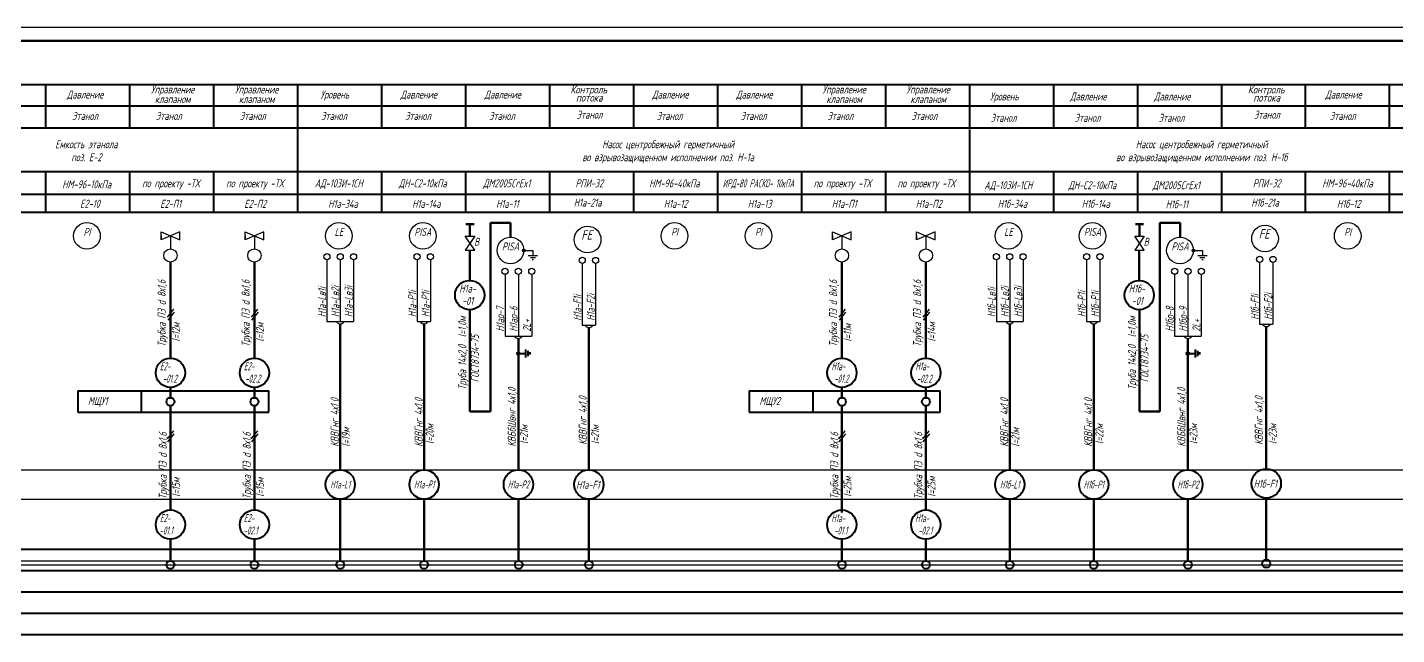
# Model space of a CAD drawing. Header units: millimetres. Extents: x -338 to 6826, y -8218 to 3153.
# Drawn here: x 2325 to 2838, y -3148 to -2920 of the extents above; entities that cross this region are included whole.
import ezdxf
from ezdxf.enums import TextEntityAlignment as Align

# ---------------------------------------------------------------- set-up
doc = ezdxf.new("R2010")
doc.units = ezdxf.units.MM
doc.layers.get('Defpoints').update_dxf_attribs({"color": 251})
for name, color, linetype, lineweight in [('text', 41, 'Continuous', 20), ('Арматура', 1, 'Continuous', 25), ('Датчики', 31, 'Continuous', 50), ('Земля', 233, 'Continuous', 40), ('Пн.кабель', 4, 'Continuous', 50), ('Рамка тонкая', 5, 'Continuous', 25), ('Таблица', 253, 'Continuous', 40), ('Текст_КИП', 2, 'Continuous', 25), ('Толст.рамка', 7, 'Continuous', 60), ('Щиты_пульты', 5, 'Continuous', 40), ('Эл.кабель', 2, 'Continuous', 50)]:
    doc.layers.add(name, color=color, linetype=linetype, lineweight=lineweight)
doc.layers.add('блок', color=7, linetype='Continuous')
doc.layers.add('ТЕКСТ', color=2, linetype='Continuous')
doc.styles.add('GOST', font='GOST.shx', dxfattribs={"oblique": 15})
doc.styles.add('Simplex', font='simplex.shx', dxfattribs={"width": 0.7, "oblique": 15})
doc.styles.add('ЕСКД', font='eskdw.shx', dxfattribs={"oblique": 10, "height": 3})

# ---------------------------------------------------------------- blocks, each defined once
blk = doc.blocks.new('Заземление')
for p, q in [((0, 0), (0, -1.99)), ((1.74, -1.99), (-1.77, -1.99)), ((0.92, -2.81), (-0.95, -2.81)), ((0.24, -3.5), (-0.27, -3.5))]:
    blk.add_line(p, q)
blk = doc.blocks.new('Вентиль горизонтальный')
at = {"layer": 'блок', "color": 0, "linetype": 'ByBlock', "lineweight": -3}
for p, q in [((8.7, 3), (0, -3)), ((0, 3), (8.7, -3)), ((0, -3), (0, 3)), ((8.7, -3), (8.7, 3))]:
    blk.add_line(p, q, dxfattribs=at)

msp = doc.modelspace()

# ---------------------------------------------------------------- linework, layer by layer
for p, q in [((2437.01, -3007.34), (2437.01, -3030.53)), ((2442.01, -3007.34), (2442.01, -3030.53)), ((2447.01, -3007.34), (2447.01, -3030.53)), ((2470.81, -3007.34), (2470.81, -3030.53)), ((2475.81, -3007.34), (2475.81, -3030.53)), ((2532.7, -3008.72), (2532.7, -3031.91)), ((2537.7, -3008.72), (2537.7, -3031.91)), ((2687.93, -3007.34), (2687.93, -3030.53)), ((2692.93, -3007.34), (2692.93, -3030.53)), ((2697.93, -3007.34), (2697.93, -3030.53)), ((2721.75, -3007.34), (2721.75, -3030.53)), ((2726.75, -3007.34), (2726.75, -3030.53)), ((2786.58, -3008.33), (2786.58, -3031.52)), ((2791.58, -3008.33), (2791.58, -3031.52)), ((2503.78, -3012.79), (2503.78, -3035.98)), ((2508.78, -3012.79), (2508.78, -3035.98)), ((2513.78, -3012.79), (2513.78, -3035.98)), ((2754.72, -3012.79), (2754.72, -3035.98)), ((2759.72, -3012.79), (2759.72, -3035.98)), ((2764.72, -3012.79), (2764.72, -3035.98)), ((2377.27, -3028.86), (2379.7, -3025.88)), ((2377.46, -3029.97), (2379.88, -3026.99)), ((2408.75, -3028.86), (2411.17, -3025.88)), ((2408.93, -3029.97), (2411.36, -3026.99)), ((2628.95, -3028.86), (2631.37, -3025.88)), ((2629.13, -3029.97), (2631.55, -3026.99)), ((2660.42, -3028.86), (2662.84, -3025.88)), ((2660.6, -3029.97), (2663.03, -3026.99)), ((2437.01, -3030.53), (2447.01, -3030.53)), ((2470.81, -3030.53), (2475.81, -3030.53)), ((2532.7, -3031.91), (2537.7, -3031.91)), ((2687.93, -3030.53), (2697.93, -3030.53)), ((2721.75, -3030.53), (2726.75, -3030.53)), ((2786.58, -3031.52), (2791.58, -3031.52)), ((2503.78, -3035.98), (2513.78, -3035.98)), ((2754.72, -3035.98), (2764.72, -3035.98)), ((2377.21, -3074.48), (2379.63, -3071.5)), ((2377.39, -3075.59), (2379.82, -3072.6)), ((2408.68, -3074.48), (2411.11, -3071.5)), ((2408.87, -3075.59), (2411.29, -3072.6)), ((2628.88, -3074.48), (2631.3, -3071.5)), ((2629.06, -3075.59), (2631.49, -3072.6)), ((2660.35, -3074.48), (2662.78, -3071.5)), ((2660.54, -3075.59), (2662.96, -3072.6))]:
    msp.add_line(p, q)
at = {"lineweight": -3}
for centre in [(2437.01, -3006.17), (2442.01, -3006.19), (2447.01, -3006.19), (2470.81, -3006.17), (2475.81, -3006.19), (2532.7, -3007.56), (2537.7, -3007.58), (2687.93, -3006.17), (2692.93, -3006.19), (2697.93, -3006.19), (2721.75, -3006.17), (2726.75, -3006.19), (2786.58, -3007.17), (2791.58, -3007.19)]:
    msp.add_circle(centre, 1.15, dxfattribs=at)
for centre in [(2503.78, -3011.62), (2508.78, -3011.64), (2513.78, -3011.64), (2754.72, -3011.62), (2759.72, -3011.64), (2764.72, -3011.64)]:
    msp.add_circle(centre, 1.15)
for centre in [(2441.99, -3029.68), (2473.46, -3029.68), (2535.2, -3031.06), (2692.93, -3029.68), (2724.4, -3029.68), (2789.08, -3030.67), (2508.77, -3035.13), (2759.71, -3035.13)]:
    msp.add_arc(centre, 1.69, 210.2069, 329.7931)
at = {"layer": 'Defpoints', "ltscale": 0.3}
for p, q in [((2511.3, -3003.82), (2514.23, -3003.82)), ((2762.24, -3003.82), (2765.17, -3003.82))]:
    msp.add_line(p, q, dxfattribs=at)
at = {"layer": 'Defpoints'}
for p, q in [((2126.72, -3086.1), (3396.21, -3086.1)), ((2126.72, -3097.1), (3396.21, -3097.1)), ((2112.94, -3120.2), (3497.35, -3120.2)), ((2112.94, -3121.7), (3497.35, -3121.7))]:
    msp.add_line(p, q, dxfattribs=at)
for centre in [(2510.8, -3003.82), (2761.74, -3003.82)]:
    msp.add_circle(centre, 0.5, dxfattribs=at)
at = {"layer": 'Арматура'}
for p, q in [((2374.85, -2999.87), (2374.85, -2996.87)), ((2381.85, -2996.87), (2374.85, -2999.87)), ((2374.85, -2996.87), (2381.85, -2999.87)), ((2381.85, -2999.87), (2381.85, -2996.87)), ((2406.33, -2999.87), (2406.33, -2996.87)), ((2413.33, -2996.87), (2406.33, -2999.87)), ((2406.33, -2996.87), (2413.33, -2999.87)), ((2413.33, -2999.87), (2413.33, -2996.87)), ((2626.53, -2999.87), (2626.53, -2996.87)), ((2633.53, -2996.87), (2626.53, -2999.87)), ((2626.53, -2996.87), (2633.53, -2999.87)), ((2633.53, -2999.87), (2633.53, -2996.87)), ((2658, -2999.87), (2658, -2996.87)), ((2665, -2996.87), (2658, -2999.87)), ((2658, -2996.87), (2665, -2999.87)), ((2665, -2999.87), (2665, -2996.87)), ((2374.85, -2998.37), (2374.85, -2999.87)), ((2378.35, -2998.37), (2378.35, -3003.23)), ((2406.33, -2998.37), (2406.33, -2999.87)), ((2409.83, -2998.37), (2409.83, -3003.23)), ((2626.53, -2998.37), (2626.53, -2999.87)), ((2630.03, -2998.37), (2630.03, -3003.23)), ((2658, -2998.37), (2658, -2999.87)), ((2661.5, -2998.37), (2661.5, -3003.23))]:
    msp.add_line(p, q, dxfattribs=at)
for centre in [(2378.35, -3005.73), (2409.83, -3005.73), (2630.03, -3005.73), (2661.5, -3005.73)]:
    msp.add_circle(centre, 2.5, dxfattribs=at)
at = {"layer": 'Датчики', "lineweight": 30}
for centre in [(2347.08, -2998.37), (2441.51, -2998.37), (2472.98, -2998.37), (2534.72, -2999.76), (2567.28, -2998.37), (2598.76, -2998.37), (2692.45, -2998.37), (2723.92, -2998.37), (2788.6, -2999.36), (2819.58, -2998.37), (2505.8, -3003.82), (2756.74, -3003.82)]:
    msp.add_circle(centre, 5, dxfattribs=at)
at = {"layer": 'Земля'}
for p, q in [((2509.27, -3042.44), (2511.56, -3042.44)), ((2509.27, -3042.44), (2511.56, -3042.44)), ((2511.56, -3043.92), (2511.56, -3040.96)), ((2511.56, -3043.92), (2511.56, -3040.96)), ((2512.48, -3043.43), (2512.48, -3041.45)), ((2512.48, -3043.52), (2512.48, -3041.54)), ((2513.24, -3042.89), (2513.24, -3042)), ((2513.24, -3042.89), (2513.24, -3042)), ((2760.21, -3042.44), (2762.5, -3042.44)), ((2760.21, -3042.44), (2762.5, -3042.44)), ((2762.5, -3043.92), (2762.5, -3040.96)), ((2762.5, -3043.92), (2762.5, -3040.96)), ((2763.42, -3043.43), (2763.42, -3041.45)), ((2763.42, -3043.52), (2763.42, -3041.54)), ((2764.18, -3042.89), (2764.18, -3042)), ((2764.18, -3042.89), (2764.18, -3042))]:
    msp.add_line(p, q, dxfattribs=at)
for centre in [(2508.77, -3042.44), (2508.77, -3042.44), (2759.71, -3042.44), (2759.71, -3042.44)]:
    msp.add_circle(centre, 0.5, dxfattribs=at)
at = {"layer": 'Пн.кабель'}
for p, q in [((2490.63, -2994.02), (2489.13, -2994.02)), ((2489.63, -2994.02), (2491.63, -2994.02)), ((2490.63, -2994.02), (2492.14, -2994.02)), ((2490.63, -2998.46), (2490.63, -2994.02)), ((2505.8, -2993.51), (2498.27, -2993.51)), ((2498.27, -2993.51), (2498.27, -3064.25)), ((2505.8, -2998.82), (2505.8, -2993.51)), ((2741.56, -2994.02), (2740.06, -2994.02)), ((2740.56, -2994.02), (2742.56, -2994.02)), ((2741.56, -2994.02), (2743.07, -2994.02)), ((2741.57, -2998.46), (2741.57, -2994.02)), ((2756.74, -2993.51), (2749.22, -2993.51)), ((2749.22, -2993.51), (2749.22, -3064.25)), ((2756.74, -2998.82), (2756.74, -2993.51)), ((2490.53, -3015.06), (2490.53, -3003.68)), ((2741.47, -3015.06), (2741.47, -3003.68)), ((2378.35, -3008.23), (2378.35, -3044.21)), ((2409.83, -3008.23), (2409.83, -3044.21)), ((2630.03, -3008.23), (2630.03, -3044.21)), ((2661.5, -3008.23), (2661.5, -3044.21)), ((2490.63, -3064.25), (2490.63, -3026.06)), ((2741.57, -3064.25), (2741.57, -3026.06)), ((2378.35, -3055.21), (2378.35, -3059.04)), ((2409.83, -3055.21), (2409.83, -3059.04)), ((2630.03, -3055.21), (2630.03, -3059.04)), ((2661.5, -3055.21), (2661.5, -3059.04)), ((2378.35, -3062.04), (2378.35, -3097.1)), ((2409.83, -3062.04), (2409.83, -3097.1)), ((2630.03, -3062.04), (2630.03, -3097.1)), ((2661.5, -3062.04), (2661.5, -3097.1)), ((2498.27, -3064.25), (2490.63, -3064.25)), ((2749.22, -3064.25), (2741.57, -3064.25)), ((2378.35, -3097.1), (2378.35, -3101.15)), ((2409.83, -3097.1), (2409.83, -3101.15)), ((2630.03, -3097.1), (2630.03, -3102.09)), ((2661.5, -3097.1), (2661.5, -3101.15)), ((2378.35, -3112.15), (2378.35, -3120.2)), ((2409.83, -3112.15), (2409.83, -3120.2)), ((2630.03, -3112.15), (2630.03, -3120.2)), ((2661.5, -3112.15), (2661.5, -3120.2))]:
    msp.add_line(p, q, dxfattribs=at)
at = {"layer": 'Пн.кабель', "lineweight": 40}
for centre in [(2490.53, -3020.56), (2741.47, -3020.56), (2378.35, -3049.71), (2409.83, -3049.71), (2630.03, -3049.71), (2661.5, -3049.71), (2378.35, -3106.65), (2409.83, -3106.65), (2629.98, -3106.65), (2661.45, -3106.65)]:
    msp.add_circle(centre, 5.5, dxfattribs=at)
at = {"layer": 'Рамка тонкая'}
msp.add_line((3718.94, -2920.17), (2036.94, -2920.17), dxfattribs=at)
at = {"layer": 'Таблица'}
for p, q in [((2065.25, -2941.6), (3464.8, -2941.6)), ((2331.71, -2957.89), (2331.71, -2941.6)), ((2363.19, -2957.89), (2363.19, -2941.6)), ((2394.66, -2957.89), (2394.66, -2941.6)), ((2426.14, -2957.89), (2426.14, -2941.6)), ((2457.61, -2957.89), (2457.61, -2941.6)), ((2489.09, -2957.89), (2489.09, -2941.6)), ((2520.56, -2957.89), (2520.56, -2941.6)), ((2552.04, -2957.89), (2552.04, -2941.6)), ((2583.51, -2957.89), (2583.51, -2941.6)), ((2614.98, -2957.89), (2614.98, -2941.6)), ((2646.46, -2957.89), (2646.46, -2941.6)), ((2677.93, -2957.89), (2677.93, -2941.6)), ((2709.41, -2957.89), (2709.41, -2941.6)), ((2740.88, -2957.89), (2740.88, -2941.6)), ((2772.36, -2957.89), (2772.36, -2941.6)), ((2803.83, -2957.89), (2803.83, -2941.6)), ((2835.31, -2957.89), (2835.31, -2941.6)), ((2111.32, -2949.5), (3464.8, -2949.75)), ((2111.39, -2957.89), (3464.8, -2957.89)), ((2426.14, -2989.48), (2426.14, -2957.89)), ((2677.93, -2989.48), (2677.93, -2958.42)), ((2111.39, -2974.22), (3464.8, -2974.22)), ((2331.71, -2989.48), (2331.71, -2974.22)), ((2363.19, -2989.48), (2363.19, -2974.22)), ((2394.66, -2989.48), (2394.66, -2974.22)), ((2457.61, -2989.48), (2457.61, -2974.22)), ((2489.09, -2989.48), (2489.09, -2974.22)), ((2520.56, -2989.48), (2520.56, -2974.22)), ((2552.04, -2989.48), (2552.04, -2974.22)), ((2583.51, -2989.48), (2583.51, -2974.22)), ((2614.98, -2989.48), (2614.98, -2974.22)), ((2646.46, -2989.48), (2646.46, -2974.22)), ((2677.93, -2989.48), (2677.93, -2974.22)), ((2709.41, -2989.48), (2709.41, -2974.22)), ((2740.88, -2989.48), (2740.88, -2974.22)), ((2772.36, -2989.48), (2772.36, -2974.22)), ((2803.83, -2989.48), (2803.83, -2974.22)), ((2835.31, -2989.48), (2835.31, -2974.22)), ((2111.39, -2982.74), (3464.8, -2982.74)), ((2065.25, -2989.48), (3464.8, -2989.48))]:
    msp.add_line(p, q, dxfattribs=at)
for centre in [(2378.35, -3060.54), (2409.83, -3060.54), (2630.03, -3060.54), (2661.5, -3060.54), (2789.08, -3121.29), (2378.35, -3121.7), (2409.83, -3121.7), (2441.99, -3121.7), (2473.46, -3121.7), (2508.89, -3121.69), (2535.2, -3121.68), (2630.03, -3121.7), (2661.5, -3121.7), (2692.93, -3121.7), (2724.4, -3121.7), (2759.71, -3121.7)]:
    msp.add_circle(centre, 1.5, dxfattribs=at)
at = {"layer": 'Толст.рамка', "ltscale": 5}
msp.add_line((2056.94, -2925.17), (3713.94, -2925.17), dxfattribs=at)
at = {"layer": 'Щиты_пульты'}
for p, q in [((2343.63, -3056.45), (2415.24, -3056.45)), ((2343.63, -3056.45), (2343.63, -3064.45)), ((2367.41, -3056.45), (2367.41, -3064.45)), ((2415.24, -3064.45), (2415.24, -3056.45)), ((2595.3, -3056.45), (2666.91, -3056.45)), ((2595.3, -3056.45), (2595.3, -3064.45)), ((2619.08, -3056.45), (2619.08, -3064.45)), ((2666.91, -3064.45), (2666.91, -3056.45)), ((2343.63, -3064.45), (2415.24, -3064.45)), ((2595.3, -3064.45), (2666.91, -3064.45)), ((2065.25, -3115.9), (3497.35, -3115.9)), ((2065.25, -3123.9), (3497.35, -3123.9)), ((2065.25, -3131.9), (3497.35, -3131.9)), ((2065.25, -3139.9), (3497.35, -3139.9)), ((2065.25, -3147.9), (3497.35, -3147.9))]:
    msp.add_line(p, q, dxfattribs=at)
at = {"layer": 'Эл.кабель'}
for p, q in [((2441.99, -3031.37), (2441.99, -3086.1)), ((2473.46, -3031.37), (2473.46, -3086.1)), ((2535.2, -3032.75), (2535.2, -3086.1)), ((2692.93, -3031.37), (2692.93, -3086.1)), ((2724.4, -3031.37), (2724.4, -3086.1)), ((2789.08, -3032.36), (2789.08, -3085.71)), ((2508.77, -3036.82), (2508.77, -3086.1)), ((2759.71, -3036.82), (2759.71, -3086.1)), ((2441.99, -3097.1), (2441.99, -3120.2)), ((2473.46, -3097.1), (2473.46, -3120.2)), ((2508.77, -3097.1), (2508.77, -3120.2)), ((2535.2, -3097.1), (2535.2, -3120.18)), ((2692.93, -3097.1), (2692.93, -3120.2)), ((2724.4, -3097.1), (2724.4, -3120.2)), ((2759.71, -3097.1), (2759.71, -3120.2)), ((2789.08, -3096.71), (2789.08, -3119.79))]:
    msp.add_line(p, q, dxfattribs=at)
at = {"layer": 'Эл.кабель', "lineweight": 40}
for centre in [(2441.99, -3091.6), (2473.46, -3091.6), (2508.77, -3091.6), (2535.2, -3091.6), (2692.93, -3091.6), (2724.4, -3091.6), (2759.71, -3091.6), (2789.08, -3091.21)]:
    msp.add_circle(centre, 5.5, dxfattribs=at)

# ---------------------------------------------------------------- block references
at = {"layer": 'Defpoints'}
for p in [(2514.23, -3003.82), (2765.17, -3003.82)]:
    msp.add_blockref('Заземление', p, dxfattribs=at)
at = {"layer": 'Арматура', "xscale": -0.599999999999909, "yscale": 0.599999999999909, "zscale": 0.6000000000000001, "rotation": 270}
for p in [(2490.63, -3003.68), (2741.57, -3003.68)]:
    msp.add_blockref('Вентиль горизонтальный', p, dxfattribs=at)

# ---------------------------------------------------------------- texts
at = {"style": 'Simplex', "oblique": 15}
for s, width, p in [('В', 0.6, (2492.16, -3002.09)), ('В', 0.6, (2743.1, -3002.09)), ('Н1а-', 0.6, (2486.57, -3019.62)), ('Н1б-', 0.6, (2737.51, -3019.62)), ('-01', 0.6, (2487.65, -3024.27)), ('-01', 0.6, (2738.59, -3024.27)), ('Е2-', 0.5, (2374.4, -3048.76)), ('Е2-', 0.5, (2405.87, -3048.76)), ('Н1а-', 0.5, (2626.07, -3048.76)), ('Н1а-', 0.5, (2657.54, -3048.76)), ('-01.2', 0.5, (2375.47, -3053.41)), ('-02.2', 0.5, (2406.37, -3053.41)), ('-01.2', 0.5, (2627.14, -3053.41)), ('-02.2', 0.5, (2658.04, -3053.41)), ('Е2-', 0.5, (2374.4, -3105.7)), ('Е2-', 0.5, (2405.87, -3105.7)), ('Н1а-', 0.5, (2626.02, -3105.7)), ('Н1а-', 0.5, (2657.49, -3105.7)), ('-01.1', 0.5, (2374.25, -3110.35)), ('-02.1', 0.5, (2405.73, -3110.35)), ('-01.1', 0.5, (2627.09, -3110.35)), ('-02.1', 0.5, (2658.57, -3110.35))]:
    msp.add_text(s, height=3, dxfattribs=dict(at, width=width)).set_placement(p)
at = {"lineweight": -3, "style": 'Simplex', "oblique": 15, "width": 0.6}
for s, p in [('Н1а-Lв1i', (2436.67, -3028.87)), ('Н1а-Lв2i', (2441.67, -3028.87)), ('Н1а-Lв3i', (2446.67, -3028.87)), ('Н1а-P1i', (2470.48, -3028.87)), ('Н1а-P1i', (2475.48, -3028.87)), ('Н1а-F1i', (2532.41, -3030.25)), ('Н1а-F2i', (2537.41, -3030.25)), ('Н1б-Lв1i', (2687.59, -3028.87)), ('Н1б-Lв2i', (2692.59, -3028.87)), ('Н1б-Lв3i', (2697.59, -3028.87)), ('Н1б-P1i', (2721.42, -3028.87)), ('Н1б-P1i', (2726.42, -3028.87)), ('Н1б-F1i', (2786.29, -3029.86)), ('Н1б-F2i', (2791.29, -3029.86)), ('Н1ар-7', (2503.45, -3034.32)), ('Н1ар-6', (2508.45, -3034.32)), ('Н1бр-8', (2754.39, -3034.32)), ('Н1бр-9', (2759.39, -3034.32)), ('2L+', (2513.45, -3034.32)), ('2L+', (2764.39, -3034.32))]:
    msp.add_text(s, height=3, rotation=90, dxfattribs=at).set_placement(p)
at = {"style": 'Simplex', "oblique": 15, "width": 0.6}
for s, p in [('Труба 14х2,0  l=1,0м', (2489.26, -3056.15)), ('Труба 14х2,0  l=1,0м', (2740.21, -3056.15)), ('ГОСТ8734-75', (2493.98, -3053.28)), ('ГОСТ8734-75', (2744.93, -3053.28))]:
    msp.add_text(s, height=3, rotation=90, dxfattribs=at).set_placement(p)
at = {"oblique": 15}
for s, style, width, p in [('Н1а-L1', 'Simplex', 0.5, (2441.99, -3091.6)), ('Н1а-P1', 'Simplex', 0.5, (2473.46, -3091.6)), ('Н1а-P2', 'Simplex', 0.5, (2508.78, -3091.6)), ('Н1а-F1', 'GOST', 0.8, (2534.81, -3091.71)), ('Н1б-L1', 'Simplex', 0.5, (2692.93, -3091.6)), ('Н1б-P1', 'Simplex', 0.5, (2724.4, -3091.6)), ('Н1б-P2', 'Simplex', 0.5, (2759.72, -3091.6)), ('Н1б-F1', 'GOST', 0.8, (2788.69, -3091.32))]:
    msp.add_text(s, height=3, dxfattribs=dict(at, style=style, width=width)).set_placement(p, align=Align.MIDDLE)
at = {"layer": 'text', "color": 7, "style": 'Simplex', "oblique": 15, "width": 0.6}
for p in [(2376.57, -3039.97), (2408.04, -3039.97), (2628.24, -3039.97), (2659.72, -3039.97), (2377, -3097.12), (2408.47, -3097.12), (2628.67, -3097.12), (2660.15, -3097.12)]:
    msp.add_text('Трубка ПЭ d 8х1,6', height=3, rotation=90, dxfattribs=at).set_placement(p)
at = {"layer": 'text', "color": 3, "style": 'Simplex', "oblique": 15, "width": 0.6}
for s, p in [('l=12м', (2381.93, -3038.03)), ('l=12м', (2413.41, -3038.03)), ('l=11м', (2633.6, -3038.03)), ('l=14м', (2665.08, -3038.03)), ('КВВГнг 4х1,0  ', (2441.42, -3077.45)), ('КВВГнг 4х1,0  ', (2472.89, -3077.45)), ('КВВГнг 4х1,0  ', (2692.36, -3077.45)), ('КВВГнг 4х1,0  ', (2723.83, -3077.45)), ('l=19м', (2445.57, -3077.45)), ('l=20м', (2477.04, -3076.46)), ('l=21м', (2696.51, -3077.45)), ('l=22м', (2727.98, -3076.46)), ('l=15м', (2381.93, -3096.22)), ('l=15м', (2413.41, -3096.22)), ('l=25м', (2633.6, -3096.22)), ('l=25м', (2665.08, -3096.22))]:
    msp.add_text(s, height=3, rotation=90, dxfattribs=at).set_placement(p)
at = {"layer": 'text', "color": 2, "style": 'Simplex', "oblique": 15, "width": 0.6}
for s, p in [('КВБбШвнг 4х1,0  ', (2507.81, -3077.45)), ('КВБбШвнг 4х1,0  ', (2758.75, -3077.45)), ('l=21м', (2539.04, -3076.46)), ('l=23м', (2792.96, -3076.46))]:
    msp.add_text(s, height=3, rotation=90, dxfattribs=at).set_placement(p)
at = {"layer": 'text', "color": 6, "style": 'Simplex', "oblique": 15, "width": 0.6}
for s, p in [('l=21м', (2512.35, -3076.46)), ('l=23м', (2763.29, -3076.46))]:
    msp.add_text(s, height=3, rotation=90, dxfattribs=at).set_placement(p)
at = {"layer": 'ТЕКСТ', "color": 4, "style": 'Simplex', "oblique": 15, "width": 0.6}
for p in [(2534.4, -3066.22), (2787.77, -3066.22)]:
    msp.add_text('КВВГнг 4х1,0  ', height=3, rotation=90, dxfattribs=at).set_placement(p, align=Align.CENTER)
at = {"layer": 'Текст_КИП', "style": 'Simplex', "oblique": 15}
for s, width, p in [('Давление', 0.6, (2346.36, -2946.86)), ('Управление', 0.6, (2379.19, -2944.94)), ('Управление', 0.6, (2410.67, -2944.94)), ('Уровень', 0.6, (2439.94, -2946.86)), ('Давление', 0.6, (2471.42, -2946.86)), ('Давление', 0.6, (2502.89, -2946.86)), ('Давление', 0.6, (2565.72, -2946.86)), ('Давление', 0.6, (2597.19, -2946.86)), ('Управление', 0.6, (2630.86, -2944.94)), ('Управление', 0.6, (2662.34, -2944.94)), ('Уровень', 0.6, (2690.89, -2947.57)), ('Давление', 0.6, (2722.36, -2947.57)), ('Давление', 0.6, (2753.83, -2947.57)), ('Давление', 0.6, (2818.01, -2946.86)), ('клапаном', 0.6, (2379.19, -2948.57)), ('клапаном', 0.6, (2410.67, -2948.57)), ('клапаном', 0.6, (2630.86, -2948.57)), ('клапаном', 0.6, (2662.34, -2948.57)), ('Этанол', 0.6, (2346.37, -2954.89)), ('Этанол', 0.6, (2377.75, -2954.89)), ('Этанол', 0.6, (2409.23, -2954.89)), ('Этанол', 0.6, (2439.67, -2954.89)), ('Этанол', 0.6, (2471.15, -2954.89)), ('Этанол', 0.6, (2502.62, -2954.89)), ('Этанол', 0.6, (2535.41, -2954.4)), ('Этанол', 0.6, (2565.44, -2954.89)), ('Этанол', 0.6, (2596.92, -2954.89)), ('Этанол', 0.6, (2629.43, -2954.89)), ('Этанол', 0.6, (2660.9, -2954.89)), ('Этанол', 0.6, (2690.61, -2955.6)), ('Этанол', 0.6, (2722.09, -2955.6)), ('Этанол', 0.6, (2753.56, -2955.6)), ('Этанол', 0.6, (2789.3, -2954.4)), ('Этанол', 0.6, (2817.74, -2954.89)), ('Емкость этанола', 0.6, (2346.86, -2965.51)), ('Насос центробежный герметичный', 0.6, (2564.89, -2965.51)), ('Насос центробежный герметичный', 0.6, (2764.87, -2965.51)), ('поз. Е-2', 0.6, (2346.86, -2970.37)), ('во взрывозащищенном исполнении поз. Н-1а', 0.6, (2564.89, -2970.37)), ('во взрывозащищенном исполнении поз. Н-1б', 0.6, (2764.87, -2970.37)), ('НМ-96-10кПа', 0.6, (2346.97, -2980.55)), ('по проекту -ТХ', 0.6, (2378.51, -2980.15)), ('по проекту -ТХ', 0.6, (2409.99, -2980.15)), ('АД-103И-1СН', 0.6, (2441.46, -2980.15)), ('ДН-С2-10кПа', 0.6, (2472.94, -2980.15)), ('ДМ2005CrEx1', 0.6, (2504.41, -2980.15)), ('РПИ-32', 0.7, (2535.35, -2980.14)), ('НМ-96-40кПа', 0.6, (2567.24, -2980.15)), ('ИРД-80 РАСКО- 10кПА', 0.5, (2598.71, -2980.15)), ('по проекту -ТХ', 0.6, (2630.19, -2980.15)), ('по проекту -ТХ', 0.6, (2661.66, -2980.15)), ('АД-103И-1СН', 0.6, (2692.4, -2980.86)), ('ДН-С2-10кПа', 0.6, (2723.88, -2980.86)), ('ДМ2005CrEx1', 0.6, (2755.35, -2980.86)), ('РПИ-32', 0.7, (2789.23, -2980.14)), ('НМ-96-40кПа', 0.6, (2819.53, -2980.15)), ('Е2-10', 0.6, (2348.18, -2987.8)), ('Н1а-21а', 0.7, (2534.72, -2987.39)), ('Н1б-21а', 0.7, (2788.6, -2987.39))]:
    msp.add_text(s, height=3, dxfattribs=dict(at, width=width)).set_placement(p, align=Align.CENTER)
at = {"layer": 'Текст_КИП', "style": 'ЕСКД', "oblique": 15}
for s, p in [('Контроль', (2535.16, -2944.96)), ('Контроль', (2789.05, -2944.96)), ('потока', (2535.35, -2948.02)), ('потока', (2789.23, -2948.02))]:
    msp.add_text(s, height=3, dxfattribs=at).set_placement(p, align=Align.CENTER)
at = {"layer": 'Текст_КИП', "style": 'Simplex', "oblique": 15}
for s, width, p in [('Е2-П1', 0.6, (2374.52, -2987.85)), ('Е2-П2', 0.6, (2406, -2987.85)), ('Н1а-34а', 0.6, (2437.47, -2987.85)), ('Н1а-14а', 0.6, (2468.95, -2987.85)), ('Н1а-12', 0.7, (2563.25, -2987.85)), ('Н1а-13', 0.7, (2594.72, -2987.85)), ('Н1а-П1', 0.6, (2626.2, -2987.85)), ('Н1а-П2', 0.6, (2657.67, -2987.85)), ('Н1б-34а', 0.6, (2688.41, -2987.85)), ('Н1б-14а', 0.6, (2719.89, -2987.85)), ('Н1б-12', 0.6, (2815.54, -2987.85)), ('МЩУ1', 0.7, (2347.43, -3061.78)), ('МЩУ2', 0.7, (2599.1, -3061.78))]:
    msp.add_text(s, height=3, dxfattribs=dict(at, width=width)).set_placement(p)
at = {"layer": 'Текст_КИП', "color": 241, "style": 'Simplex', "oblique": 15}
for s, width, p in [('Н1а-11', 0.7, (2500.42, -2987.85)), ('Н1б-11', 0.6, (2751.36, -2988.02))]:
    msp.add_text(s, height=3, dxfattribs=dict(at, width=width)).set_placement(p)
at = {"layer": 'Текст_КИП', "lineweight": 30, "style": 'Simplex', "oblique": 15, "width": 0.6}
for s, p in [('РI', (2347.08, -2998.37)), ('LЕ', (2441.51, -2998.37)), ('PISА', (2472.98, -2998.37)), ('РI', (2567.28, -2998.37)), ('РI', (2598.76, -2998.37)), ('LЕ', (2692.45, -2998.37)), ('PISА', (2723.92, -2998.37)), ('РI', (2819.58, -2998.37)), ('PISА', (2505.8, -3003.82)), ('PISА', (2756.74, -3003.82))]:
    msp.add_text(s, height=3, dxfattribs=at).set_placement(p, align=Align.CENTER)
at = {"layer": 'Текст_КИП', "lineweight": 30, "style": 'GOST', "oblique": 15}
for p in [(2534.38, -2999.76), (2788.27, -2999.36)]:
    msp.add_text('FЕ', height=3.5, dxfattribs=at).set_placement(p, align=Align.CENTER)

doc.saveas('drawing.dxf')
